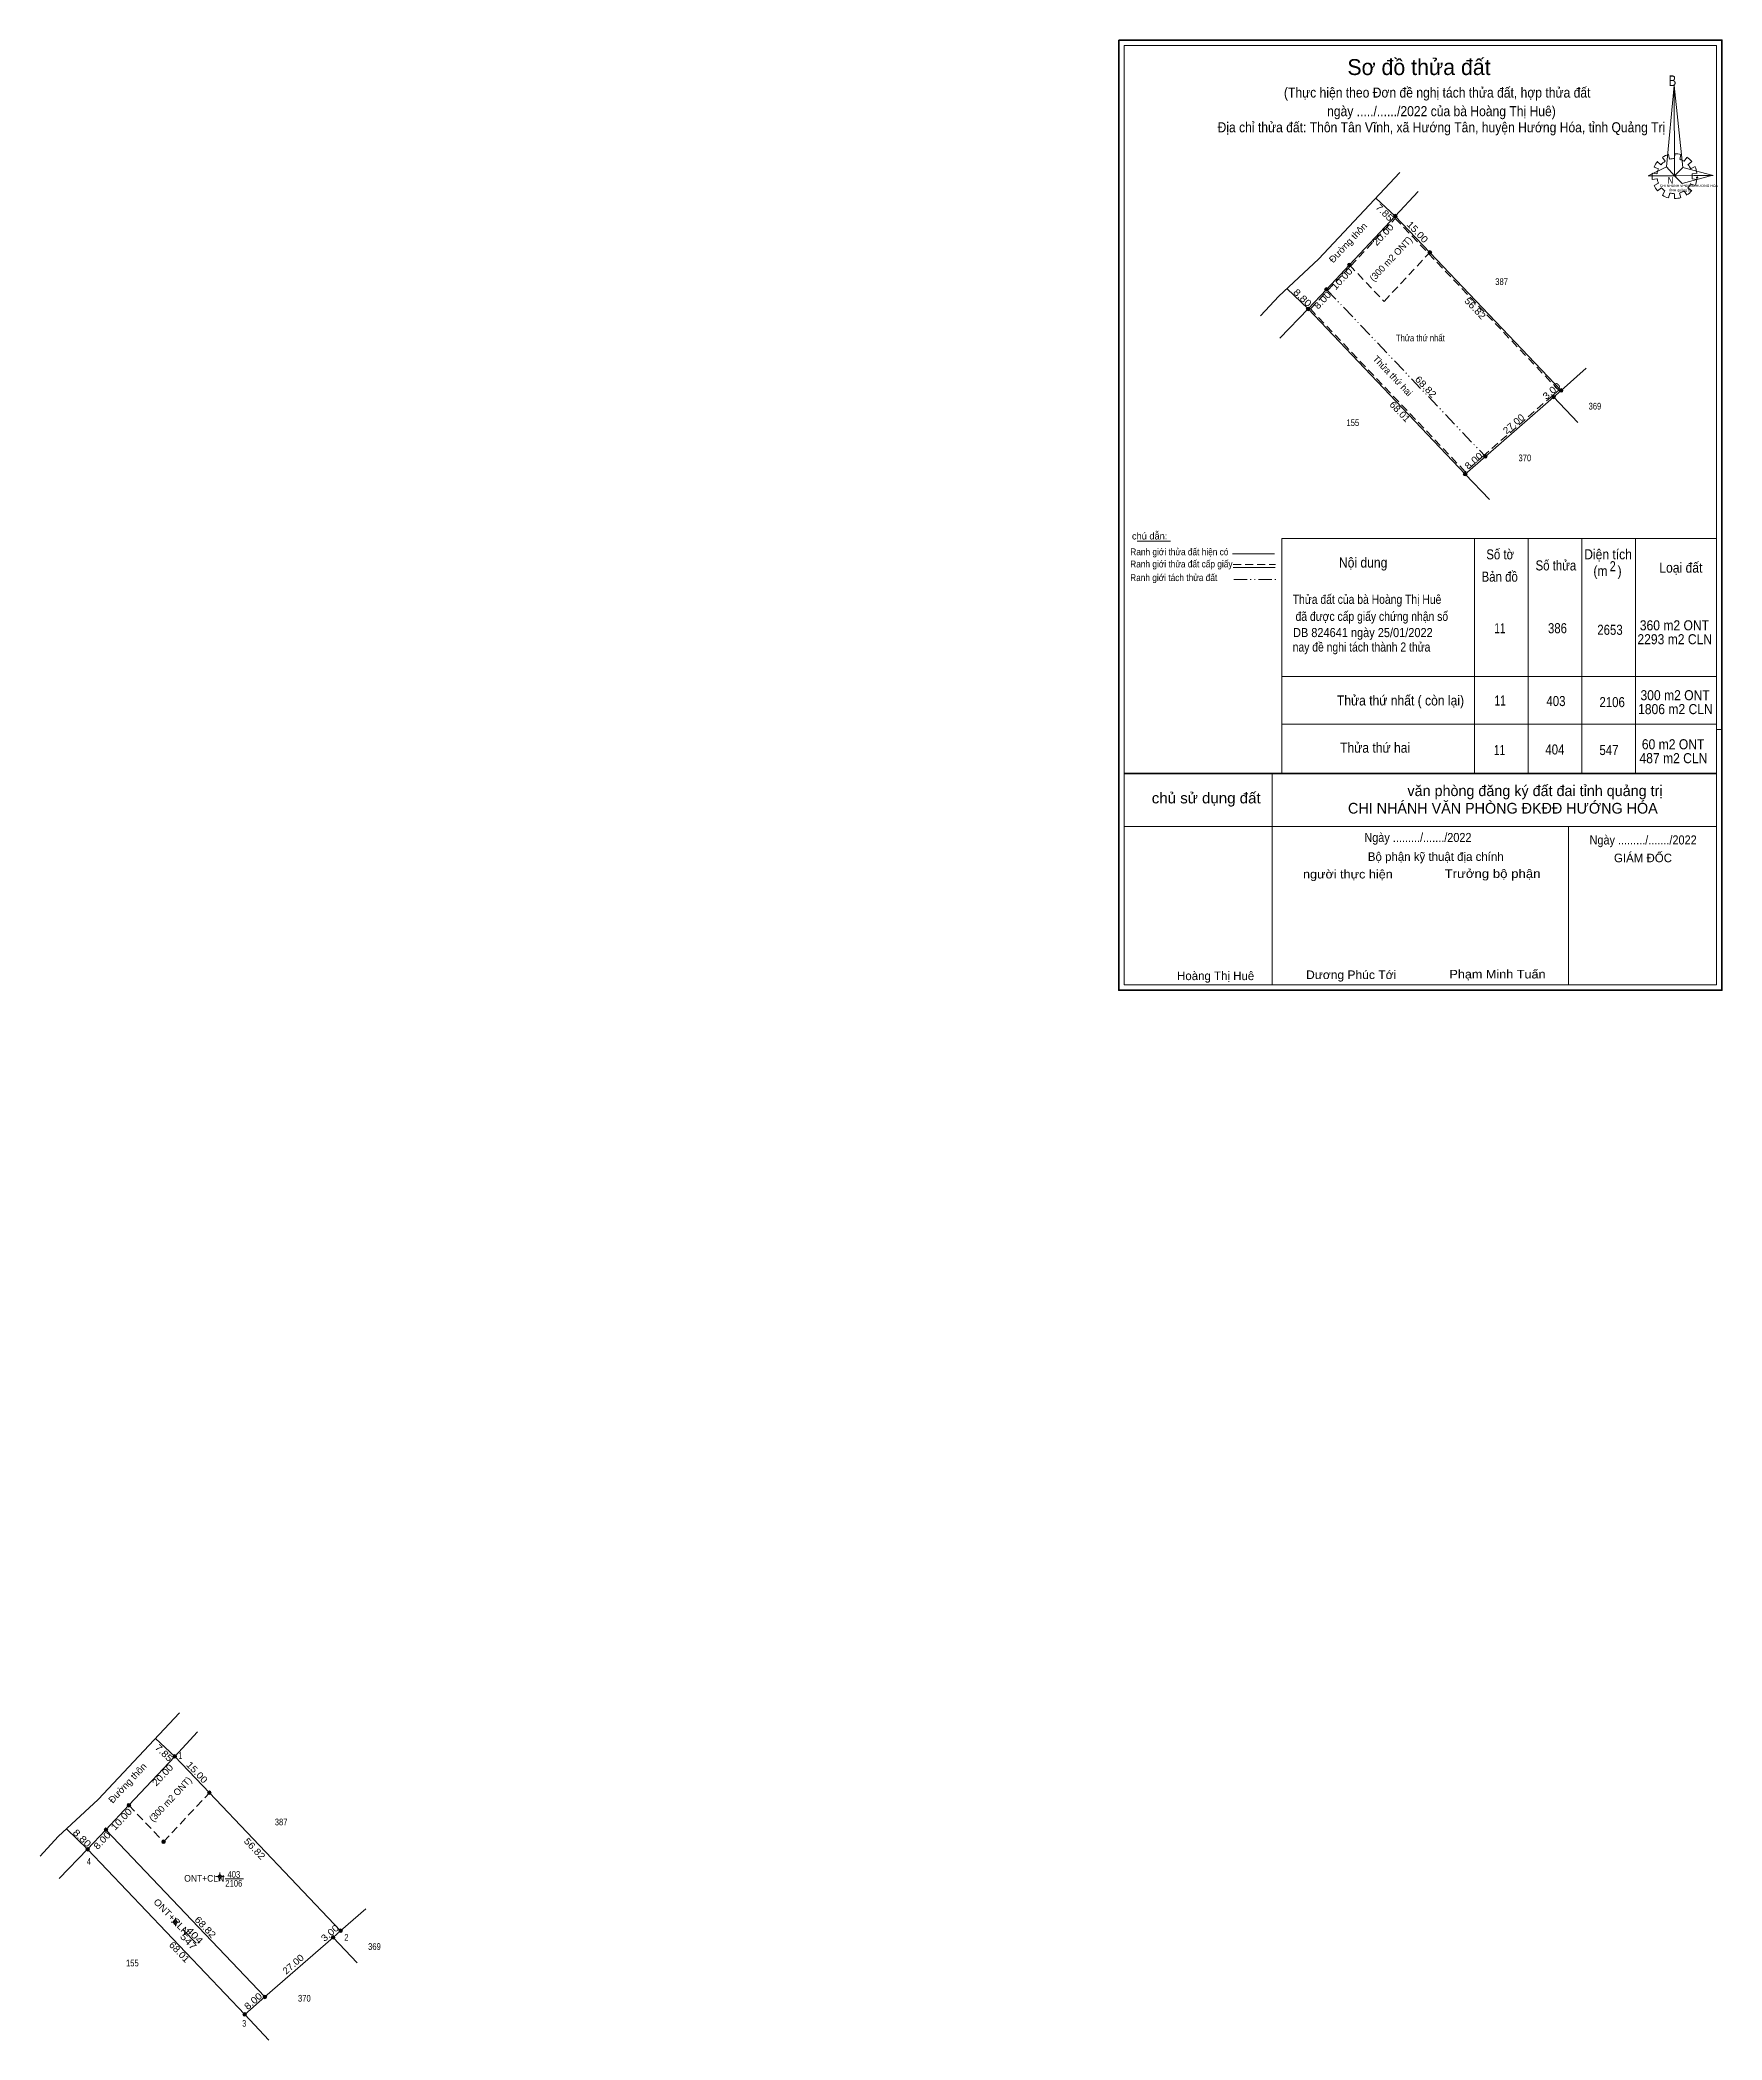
# Model space of a CAD drawing. Header units: metres. Extents: x 548737 to 549239, y 1842307 to 1842904.
import ezdxf
from ezdxf.enums import TextEntityAlignment as Align

# ---------------------------------------------------------------- set-up
doc = ezdxf.new("R2010")
doc.units = ezdxf.units.M
doc.header["$LTSCALE"] = 0.8
doc.header["$PDMODE"] = 32
doc.header["$PDSIZE"] = 0.4
doc.linetypes.add('DASH_DOUBLE_DOT', pattern=[9.2, 5, -1.2, 0.3, -1.2, 0.3, -1.2])
doc.linetypes.add('MEDIUM_DASHED', pattern=[4.5, 3, -1.5])
for name, color, linetype, lineweight in [('1', 7, 'Continuous', 13), ('10', 7, 'Continuous', 13), ('17', 7, 'Continuous', 13), ('5', 7, 'Continuous', 35), ('53', 7, 'Continuous', 13), ('6', 7, 'Continuous', 13), ('63', 7, 'DASH_DOUBLE_DOT', 13), ('9', 7, 'Continuous', 13)]:
    doc.layers.add(name, color=color, linetype=linetype, lineweight=lineweight)
doc.layers.add('7', color=7, linetype='Continuous')

msp = doc.modelspace()

# ---------------------------------------------------------------- hatches: boundary and pattern name
at = {"layer": '53'}
for points in [[(548790.6698, 1842355.63, 1), (548790.3697, 1842355.63, 1)], [(548777.3898, 1842342.06, 1), (548777.0898, 1842342.06, 1)]]:
    msp.add_hatch(color=256, dxfattribs=at).paths.add_polyline_path(points)
at = {"layer": '9'}
for points in [[(549141.8222, 1842851.2442, 1), (549140.7218, 1842851.2442, 1)], [(549152.1602, 1842840.38, 1), (549151.0598, 1842840.38, 1)], [(549128.1502, 1842836.65, 1), (549127.0498, 1842836.65, 1)], [(549121.3102, 1842829.35, 1), (549120.2098, 1842829.35, 1)], [(549115.8446, 1842823.5104, 1), (549114.7442, 1842823.5104, 1)], [(549191.3314, 1842799.2105, 1), (549190.231, 1842799.2105, 1)], [(549189.0702, 1842797.24, 1), (549187.9698, 1842797.24, 1)], [(549162.7046, 1842774.2204, 1), (549161.6042, 1842774.2204, 1)], [(549168.7302, 1842779.48, 1), (549167.6298, 1842779.48, 1)], [(548777.6022, 1842391.5142, 1), (548776.5018, 1842391.5142, 1)], [(548787.9402, 1842380.65, 1), (548786.8398, 1842380.65, 1)], [(548763.9302, 1842376.92, 1), (548762.8298, 1842376.92, 1)], [(548757.0902, 1842369.62, 1), (548755.9898, 1842369.62, 1)], [(548751.6246, 1842363.7804, 1), (548750.5242, 1842363.7804, 1)], [(548774.2702, 1842366.05, 1), (548773.1698, 1842366.05, 1)], [(548827.1114, 1842339.4805, 1), (548826.011, 1842339.4805, 1)], [(548824.8502, 1842337.51, 1), (548823.7498, 1842337.51, 1)], [(548798.4846, 1842314.4904, 1), (548797.3842, 1842314.4904, 1)], [(548804.5102, 1842319.75, 1), (548803.4098, 1842319.75, 1)]]:
    msp.add_hatch(color=256, dxfattribs=at).paths.add_polyline_path(points)

# ---------------------------------------------------------------- linework, layer by layer
at = {"layer": '1'}
for p, q in [((549219.84, 1842865.3), (549218.53, 1842865.84)), ((549219.49, 1842867.48), (549220.58, 1842866.53)), ((549221.8, 1842867.58), (549221.02, 1842868.76)), ((549222.81, 1842869.58), (549223.16, 1842868.17)), ((549224.64, 1842868.39), (549224.68, 1842869.85)), ((549226.56, 1842869.58), (549226.21, 1842868.12)), ((549227.52, 1842867.58), (549228.31, 1842868.76)), ((549229.75, 1842867.48), (549228.65, 1842866.57)), ((549229.44, 1842865.34), (549230.75, 1842865.98)), ((549217.97, 1842864.07), (549219.4, 1842863.84)), ((549219.4, 1842862.38), (549217.97, 1842862.16)), ((549218.53, 1842860.38), (549219.84, 1842861.02)), ((549220.71, 1842859.65), (549219.58, 1842858.74)), ((549221.02, 1842857.51), (549221.76, 1842858.79)), ((549223.94, 1842863.2), (549225.34, 1842863.2)), ((549228.31, 1842857.51), (549227.52, 1842858.74)), ((549228.57, 1842859.65), (549229.75, 1842858.79)), ((549230.79, 1842860.33), (549229.35, 1842860.88)), ((549231.36, 1842864.07), (549229.88, 1842863.84)), ((549229.88, 1842862.38), (549231.36, 1842862.16)), ((549135.54, 1842856.61), (549141.27, 1842851.24)), ((549223.24, 1842858.1), (549222.81, 1842856.69)), ((549224.64, 1842856.46), (549224.64, 1842857.88)), ((549226.08, 1842858.1), (549226.52, 1842856.74)), ((549108.98, 1842829.64), (549115.29, 1842823.51)), ((549107.48, 1842754.98), (549237.2, 1842754.98)), ((549107.48, 1842754.98), (549107.48, 1842684.89)), ((549164.96, 1842754.98), (549164.96, 1842684.89)), ((549180.96, 1842754.98), (549180.96, 1842684.89)), ((549196.96, 1842754.98), (549196.96, 1842684.89)), ((549212.96, 1842754.98), (549212.96, 1842684.89)), ((549107.48, 1842713.84), (549237.2, 1842713.84)), ((549107.48, 1842699.56), (549237.2, 1842699.56)), ((549237.2, 1842697.99), (549238.79, 1842697.99)), ((549058.79, 1842683.34), (549058.79, 1842620.17)), ((549104.6, 1842684.89), (549104.6, 1842621.78)), ((549060.4, 1842669.02), (549237.2, 1842669.02)), ((549060.4, 1842669.02), (549060.4, 1842621.78)), ((549193, 1842669.02), (549193, 1842621.78)), ((548771.32, 1842396.88), (548777.05, 1842391.51)), ((548744.76, 1842369.91), (548751.07, 1842363.78))]:
    msp.add_line(p, q, dxfattribs=at)
at = {"layer": '1', "linetype": 'DASH_DOUBLE_DOT'}
msp.add_line((549120.76, 1842829.35), (549168.18, 1842779.48), dxfattribs=at)
at = {"layer": '1', "lineweight": 35}
msp.add_line((549060.4, 1842684.89), (549237.2, 1842684.89), dxfattribs=at)
at = {"layer": '1'}
for points in [[(549224.55, 1842890.25), (549224.64, 1842863.25), (549222.28, 1842865.94)], [(549224.55, 1842890.25), (549224.64, 1842863.25), (549227.13, 1842865.75)], [(549216.79, 1842863.25), (549222.28, 1842865.94), (549224.64, 1842863.25)], [(549236.16, 1842863.34), (549224.64, 1842863.25), (549227.13, 1842865.75)], [(549236.07, 1842863.39), (549226.91, 1842860.93), (549224.64, 1842863.25)]]:
    msp.add_lwpolyline(points, close=True, dxfattribs=at)
at = {"layer": '1', "linetype": 'MEDIUM_DASHED'}
msp.add_lwpolyline([(549141.27, 1842850.51), (549151.25, 1842840.04), (549190.06, 1842799.24), (549188.19, 1842797.62), (549167.85, 1842779.86), (549162.18, 1842774.91), (549115.98, 1842823.51), (549121.12, 1842829.01), (549127.96, 1842836.31)], close=True, dxfattribs=at)
for points in [[(549127.6, 1842836.65), (549137.94, 1842825.78), (549151.61, 1842840.38)], [(548763.38, 1842376.92), (548773.72, 1842366.05), (548787.39, 1842380.65)]]:
    msp.add_lwpolyline(points, dxfattribs=at)
at = {"layer": '1'}
for centre, major_axis, start_param, end_param in [((549224.6627, 1842863.1552), (6.7299, 0), 2.43958176, 2.72400246), ((549224.6627, 1842863.1552), (5.2744, 0), 2.72368549, 3.01515824), ((549224.6627, 1842863.1552), (5.2744, 0), 2.13373541, 2.44496261), ((549224.6627, 1842863.1552), (6.7299, 0), 1.84955988, 2.13900916), ((549224.6627, 1842863.1552), (5.2744, 0), 1.56985589, 1.85611068), ((549224.6627, 1842863.1552), (6.7299, 0), 1.27924208, 1.56332225), ((549224.6627, 1842863.1552), (5.2744, 0), 1.00270906, 1.2755622), ((549224.6627, 1842863.1552), (6.7299, 0), 0.71056237, 0.99687234), ((549224.6627, 1842863.1552), (5.2744, 0), 0.42678376, 0.70646463), ((549224.6627, 1842863.1552), (6.7299, 0), 0.1390515, 0.43393316), ((549224.6627, 1842863.1552), (6.7299, 0), 3.00667928, 3.29139349), ((549224.6627, 1842863.1552), (6.7299, 0), 3.56988637, 3.85691866), ((549224.6627, 1842863.1552), (5.2744, 0), 3.28229955, 3.56105054), ((549224.6627, 1842863.1552), (5.2744, 0), 3.86077574, 4.13258255), ((549224.6627, 1842863.1552), (5.2744, 0), 4.99087134, 5.28933161), ((549224.6627, 1842863.1552), (6.7299, 0), 5.28561416, 5.56798705), ((549224.6627, 1842863.1552), (5.2744, 0), 5.56137327, 5.83951437), ((549224.6627, 1842863.1552), (5.2744, 0), 6.13558388, 6.41618463), ((549224.6627, 1842863.1552), (6.7299, 0), 5.85230288, 6.13839648), ((549224.6243, 1842863.1152), (6.7299, 0), 4.1470906, 4.43659307), ((549224.6627, 1842863.1552), (5.2744, 0), 4.43854677, 4.71314001), ((549224.6627, 1842863.1552), (6.7299, 0), 4.71301008, 4.99761054)]:
    msp.add_ellipse(centre, major_axis=major_axis, ratio=0.995001, start_param=start_param, end_param=end_param, dxfattribs=at)
msp.add_point((549231.36, 1842862.7), dxfattribs=at)
at = {"layer": '10'}
for p, q in [((548756.54, 1842369.62), (548803.96, 1842319.75)), ((548751.07, 1842363.78), (548797.93, 1842314.49))]:
    msp.add_line(p, q, dxfattribs=at)
for points in [[(548751.07, 1842363.78), (548756.54, 1842369.62), (548763.38, 1842376.92), (548777.05, 1842391.51), (548787.39, 1842380.65), (548826.56, 1842339.48)], [(548797.93, 1842314.49), (548803.96, 1842319.75), (548824.3, 1842337.51), (548826.56, 1842339.48)]]:
    msp.add_lwpolyline(points, dxfattribs=at)
at = {"layer": '17'}
msp.add_line((549064.32, 1842754.23), (549074.26, 1842754.23), dxfattribs=at)
at = {"layer": '5'}
msp.add_lwpolyline([(549058.8, 1842903.78), (549238.8, 1842903.78), (549238.8, 1842620.18), (549058.8, 1842620.18)], close=True, dxfattribs=at)
at = {"layer": '5', "lineweight": 13}
msp.add_lwpolyline([(549237.2, 1842684.89), (549237.2, 1842621.78), (549060.4, 1842621.78), (549060.4, 1842902.18), (549237.2, 1842902.18)], close=True, dxfattribs=at)
at = {"layer": '53'}
for p, q in [((548790.52, 1842356.88), (548790.52, 1842356.25)), ((548789.89, 1842355.63), (548789.27, 1842355.63)), ((548790.52, 1842355.01), (548790.52, 1842354.38)), ((548791.77, 1842355.63), (548791.15, 1842355.63)), ((548776.61, 1842342.06), (548775.99, 1842342.06)), ((548777.24, 1842343.31), (548777.24, 1842342.69)), ((548777.24, 1842341.43), (548777.24, 1842340.81)), ((548778.49, 1842342.06), (548777.87, 1842342.06))]:
    msp.add_line(p, q, dxfattribs=at)
for points in [[(548790.52, 1842356.25), (548789.89, 1842355.63), (548790.52, 1842355.01), (548791.15, 1842355.63)], [(548777.24, 1842342.69), (548776.61, 1842342.06), (548777.24, 1842341.43), (548777.87, 1842342.06)]]:
    msp.add_lwpolyline(points, close=True, dxfattribs=at)
for centre in [(548790.5197, 1842355.63), (548777.2398, 1842342.06)]:
    msp.add_circle(centre, 0.15, dxfattribs=at)
at = {"layer": '6'}
for p, q in [((549092.7, 1842750.39), (549105.24, 1842750.39)), ((549092.9, 1842746.37), (549105.42, 1842746.37))]:
    msp.add_line(p, q, dxfattribs=at)
at = {"layer": '6', "linetype": 'MEDIUM_DASHED'}
msp.add_line((549092.9, 1842747.21), (549105.52, 1842747.21), dxfattribs=at)
at = {"layer": '63'}
msp.add_line((549093.08, 1842742.75), (549105.68, 1842742.75), dxfattribs=at)
at = {"layer": '9'}
for p, q in [((549141.27, 1842851.24), (549148.11, 1842858.54)), ((549141.27, 1842851.24), (549148.11, 1842858.54)), ((549115.29, 1842823.51), (549120.76, 1842829.35)), ((549101.07, 1842821.44), (549106.5, 1842827.35)), ((549106.8, 1842814.77), (549115.29, 1842823.51)), ((549162.15, 1842774.22), (549115.29, 1842823.51)), ((549115.29, 1842823.51), (549162.15, 1842774.22)), ((549190.78, 1842799.21), (549198.31, 1842805.79)), ((549190.78, 1842799.21), (549198.31, 1842805.79)), ((549188.52, 1842797.24), (549195.73, 1842789.66)), ((549162.15, 1842774.22), (549169.4, 1842766.6)), ((548777.05, 1842391.51), (548783.89, 1842398.81)), ((548777.05, 1842391.51), (548783.89, 1842398.81)), ((548736.85, 1842361.71), (548742.28, 1842367.62)), ((548742.58, 1842355.04), (548751.07, 1842363.78)), ((548792.09, 1842354.99), (548797.59, 1842354.99)), ((548826.56, 1842339.48), (548834.09, 1842346.06)), ((548826.56, 1842339.48), (548834.09, 1842346.06)), ((548779.6, 1842339.79), (548783.42, 1842335.82)), ((548824.3, 1842337.51), (548831.51, 1842329.93)), ((548797.93, 1842314.49), (548805.18, 1842306.87))]:
    msp.add_line(p, q, dxfattribs=at)
for points in [[(549106.5, 1842827.35), (549118.4, 1842838.34), (549142.7, 1842864.24)], [(549120.76, 1842829.35), (549127.6, 1842836.65), (549141.27, 1842851.24)], [(549141.27, 1842851.24), (549151.61, 1842840.38), (549190.78, 1842799.21)], [(549190.78, 1842799.21), (549168.18, 1842779.48), (549162.15, 1842774.22)], [(548742.28, 1842367.62), (548754.18, 1842378.61), (548778.48, 1842404.51)]]:
    msp.add_lwpolyline(points, dxfattribs=at)
for centre in [(549141.272, 1842851.2442), (549151.61, 1842840.38), (549127.6, 1842836.65), (549120.76, 1842829.35), (549115.2944, 1842823.5104), (549190.7812, 1842799.2105), (549188.52, 1842797.24), (549162.1544, 1842774.2204), (549168.18, 1842779.48), (548777.052, 1842391.5142), (548787.39, 1842380.65), (548763.38, 1842376.92), (548756.54, 1842369.62), (548751.0744, 1842363.7804), (548773.72, 1842366.05), (548826.5612, 1842339.4805), (548824.3, 1842337.51), (548797.9344, 1842314.4904), (548803.96, 1842319.75)]:
    msp.add_circle(centre, 0.5502, dxfattribs=at)

# ---------------------------------------------------------------- texts
at = {"layer": '1'}
msp.add_text('Sơ đồ thửa đất', height=4.76, dxfattribs=at).set_placement((549148.38, 1842893.32), align=Align.CENTER)
for s, height, width, p in [('B', 3.169, 0.8, (549222.88, 1842890.04)), ('CHI NHÁNH VPĐKĐĐ-HƯỚNG HÓA', 0.7498, 0.95, (549220.26, 1842859.9)), ('TỈNH quảng trị', 0.75, 1.05, (549222.68, 1842858.6)), ('N', 1.981, 0.9, (549222.56, 1842860.9))]:
    msp.add_text(s, height=height, dxfattribs=dict(at, width=width)).set_placement(p)
for s, width, p in [('7.85', 1.15, (549137.3632, 1842851.5719)), ('8.80', 1.2, (549112.9182, 1842826.1276)), ('7.85', 1.15, (548773.1382, 1842391.8468)), ('8.80', 1.2, (548748.6982, 1842366.3976))]:
    msp.add_text(s, height=2, rotation=315.829, dxfattribs=dict(at, width=width)).set_placement(p, align=Align.CENTER)
for s, height, width, p in [('chủ sử dụng đất', 3.2, 1.05, (549101.12, 1842675.94)), ('người thực hiện', 2.56, 1.1, (549140.54, 1842653.54)), ('Trưởng bộ phận', 2.56, 1.15, (549184.64, 1842653.7)), ('Dương Phúc Tới', 2.56, 1.05, (549141.58, 1842623.52)), ('Phạm Minh Tuấn', 2.56, 1.1, (549186.14, 1842623.7))]:
    msp.add_text(s, height=height, dxfattribs=dict(at, width=width)).set_placement(p, align=Align.RIGHT)
for s, height, p in [('văn phòng đăng ký đất đai tỉnh quảng trị', 3.2, (549221.06, 1842678.12)), ('CHI NHÁNH VĂN PHÒNG ĐKĐĐ HƯỚNG HÓA', 3.2, (549219.62, 1842672.9)), ('Bộ phận kỹ thuật địa chính', 2.56, (549173.65, 1842658.78)), ('GIÁM ĐỐC', 2.56, (549223.88, 1842658.38)), ('Hoàng Thị Huê', 2.56, (549099.2, 1842623.2))]:
    msp.add_text(s, height=height, dxfattribs=at).set_placement(p, align=Align.RIGHT)
at = {"layer": '6'}
msp.add_text('chú dẫn:', height=2.057, dxfattribs=at).set_placement((549062.72, 1842754.71))
for s, height, width, p in [('Ranh giới thửa đất hiện có ', 2.057, 0.9, (549062.22, 1842749.99)), ('Số tờ', 3, 0.85, (549168.46, 1842748.77)), ('Diện tích', 3, 0.9, (549197.68, 1842748.79)), ('Ranh giới thửa đất cấp giấy', 2.057, 0.9, (549062.2, 1842746.37)), ('Nội dung', 3, 0.9, (549124.48, 1842746.33)), ('Bản đồ', 3, 0.85, (549167.06, 1842742.11)), ('Số thửa', 3, 0.85, (549183.16, 1842745.47)), ('(m   )', 3, 0.9, (549200.42, 1842743.81)), ('2', 3, 0.8, (549205.3, 1842745.23)), ('Loại đất', 3, 0.9, (549220.1, 1842744.81)), ('Ranh giới tách thửa đất', 2.057, 0.9, (549062.18, 1842742.29)), ('Thửa đất của bà Hoàng Thị Huê', 2.72, 0.85, (549110.7, 1842735.49)), (' đã được cấp giấy chứng nhận số', 2.72, 0.85, (549110.68, 1842730.41)), ('DB 824641 ngày 25/01/2022', 2.72, 0.9, (549110.78, 1842725.57)), ('11', 3, 0.75, (549170.86, 1842726.73)), ('386', 3, 0.85, (549186.86, 1842726.73)), ('2653', 3, 0.85, (549201.58, 1842726.25)), ('360 m2 ONT', 3, 0.9, (549214.27, 1842727.59)), ('nay đề nghi tách thành 2 thửa', 2.72, 0.85, (549110.68, 1842721.25)), ('2293 m2 CLN', 3, 0.9, (549213.56, 1842723.44)), ('300 m2 ONT', 3, 0.9, (549214.47, 1842706.73)), ('Thửa thứ nhất ( còn lại)', 3, 0.9, (549123.88, 1842705.17)), ('11', 3, 0.75, (549170.9, 1842705.15)), ('403', 3, 0.85, (549186.4, 1842704.99)), ('2106', 3, 0.85, (549202.22, 1842704.67)), ('1806 m2 CLN', 3, 0.9, (549213.76, 1842702.58)), ('Thửa thứ hai', 3, 0.9, (549124.84, 1842691.07)), ('11', 3, 0.75, (549170.74, 1842690.37)), ('404', 3, 0.85, (549186.08, 1842690.53)), ('547', 3, 0.85, (549202.22, 1842690.37)), ('60 m2 ONT', 3, 0.9, (549214.88, 1842692.09)), ('487 m2 CLN', 3, 0.9, (549214.17, 1842687.94))]:
    msp.add_text(s, height=height, dxfattribs=dict(at, width=width)).set_placement(p)
at = {"layer": '6', "width": 0.9}
for p in [(549148.06, 1842664.42), (549215.26, 1842663.68)]:
    msp.add_text('Ngày ........./......./2022', height=2.7, dxfattribs=at).set_placement(p, align=Align.CENTER)
at = {"layer": '7', "width": 0.9}
for s, p in [('(Thực hiện theo Đơn đề nghị tách thửa đất, hợp thửa đất ', (549154.31, 1842886.6)), ('ngày ...../....../2022 của bà Hoàng Thị Huê)', (549155.075, 1842881.04)), ('Địa chỉ thửa đất: Thôn Tân Vĩnh, xã Hướng Tân, huyện Hướng Hóa, tỉnh Quảng Trị', (549155.075, 1842876.23))]:
    msp.add_text(s, height=3, dxfattribs=at).set_placement(p, align=Align.CENTER)
at = {"layer": '9'}
for s, rotation, width, p in [('Đường thôn', 46.873, 1.05, (549127.9161, 1842842.6064)), ('20.00', 46.873, 1.15, (549138.3987, 1842844.9964)), ('15.00', 313.576, 1.15, (549147.1953, 1842845.7993)), ('10.00', 46.873, 1.15, (549126.1087, 1842831.8064)), ('8.00', 46.873, 1.15, (549120.3191, 1842825.4364)), ('56.82', 313.576, 1.15, (549164.3953, 1842822.9993)), ('68.82', 313.552, 1.15, (549149.6734, 1842799.579)), ('3.00', 41.12, 1.15, (549188.6124, 1842798.2935)), ('68.01', 313.552, 1.1, (549141.9421, 1842792.164)), ('27.00', 41.12, 1.1, (549177.2774, 1842788.4656)), ('8.00', 41.12, 1.15, (549165.3224, 1842777.4435)), ('Đường thôn', 46.873, 1.05, (548763.6961, 1842382.8764)), ('20.00', 46.873, 1.15, (548774.1787, 1842385.2664)), ('15.00', 313.576, 1.15, (548782.9753, 1842386.0693)), ('10.00', 46.873, 1.15, (548761.8887, 1842372.0764)), ('8.00', 46.873, 1.15, (548756.0944, 1842365.7014)), ('56.82', 313.576, 1.15, (548800.1753, 1842363.2693)), ('404', 313.929, 1.3, (548782.3048, 1842337.4088)), ('68.82', 313.552, 1.15, (548785.4534, 1842339.849)), ('3.00', 41.12, 1.15, (548824.0124, 1842338.0435)), ('68.01', 313.552, 1.1, (548777.7221, 1842332.434)), ('547', 313.929, 1.25, (548780.3959, 1842335.5888)), ('27.00', 41.12, 1.1, (548813.0574, 1842328.7356)), ('8.00', 41.12, 1.15, (548801.1024, 1842317.7135))]:
    msp.add_text(s, height=2, rotation=rotation, dxfattribs=dict(at, width=width)).set_placement(p, align=Align.CENTER)
for p in [(549140.7105, 1842837.7714), (548776.4905, 1842378.0414)]:
    msp.add_text('(300 m2 ONT)', height=2, rotation=46.873, dxfattribs=at).set_placement(p, align=Align.CENTER)
for s, width, p in [('387', 0.85, (549173.03, 1842830.67)), ('369', 0.85, (549200.88, 1842793.49)), ('370', 0.85, (549179.965, 1842778.06)), ('1', 0.65, (548778.765, 1842390.76)), ('387', 0.85, (548808.81, 1842370.94)), ('4', 0.8, (548751.435, 1842359.17)), ('403', 0.85, (548794.7, 1842355.28)), ('2106', 0.85, (548794.695, 1842352.64)), ('2', 0.8, (548828.28, 1842336.49)), ('369', 0.85, (548836.66, 1842333.76)), ('370', 0.85, (548815.745, 1842318.33)), ('3', 0.75, (548797.79, 1842310.85))]:
    msp.add_text(s, height=2, dxfattribs=dict(at, width=width)).set_placement(p, align=Align.CENTER)
for s, width, p in [('Thửa thứ nhất', 0.85, (549156.04, 1842813.86)), ('155', 0.85, (549130.53, 1842788.57)), ('ONT+CLN', 0.95, (548791.82, 1842354.13)), ('155', 0.85, (548766.31, 1842328.84))]:
    msp.add_text(s, height=2, dxfattribs=dict(at, width=width)).set_placement(p, align=Align.RIGHT)
msp.add_text('Thửa thứ hai', height=2, rotation=313.929, dxfattribs=at).set_placement((549145.1548, 1842797.3175), align=Align.RIGHT)
at = {"layer": '9', "width": 1.1}
msp.add_text('ONT+CLN', height=2, rotation=313.929, dxfattribs=at).set_placement((548780.1379, 1842337.9875), align=Align.RIGHT)

doc.saveas('drawing.dxf')
